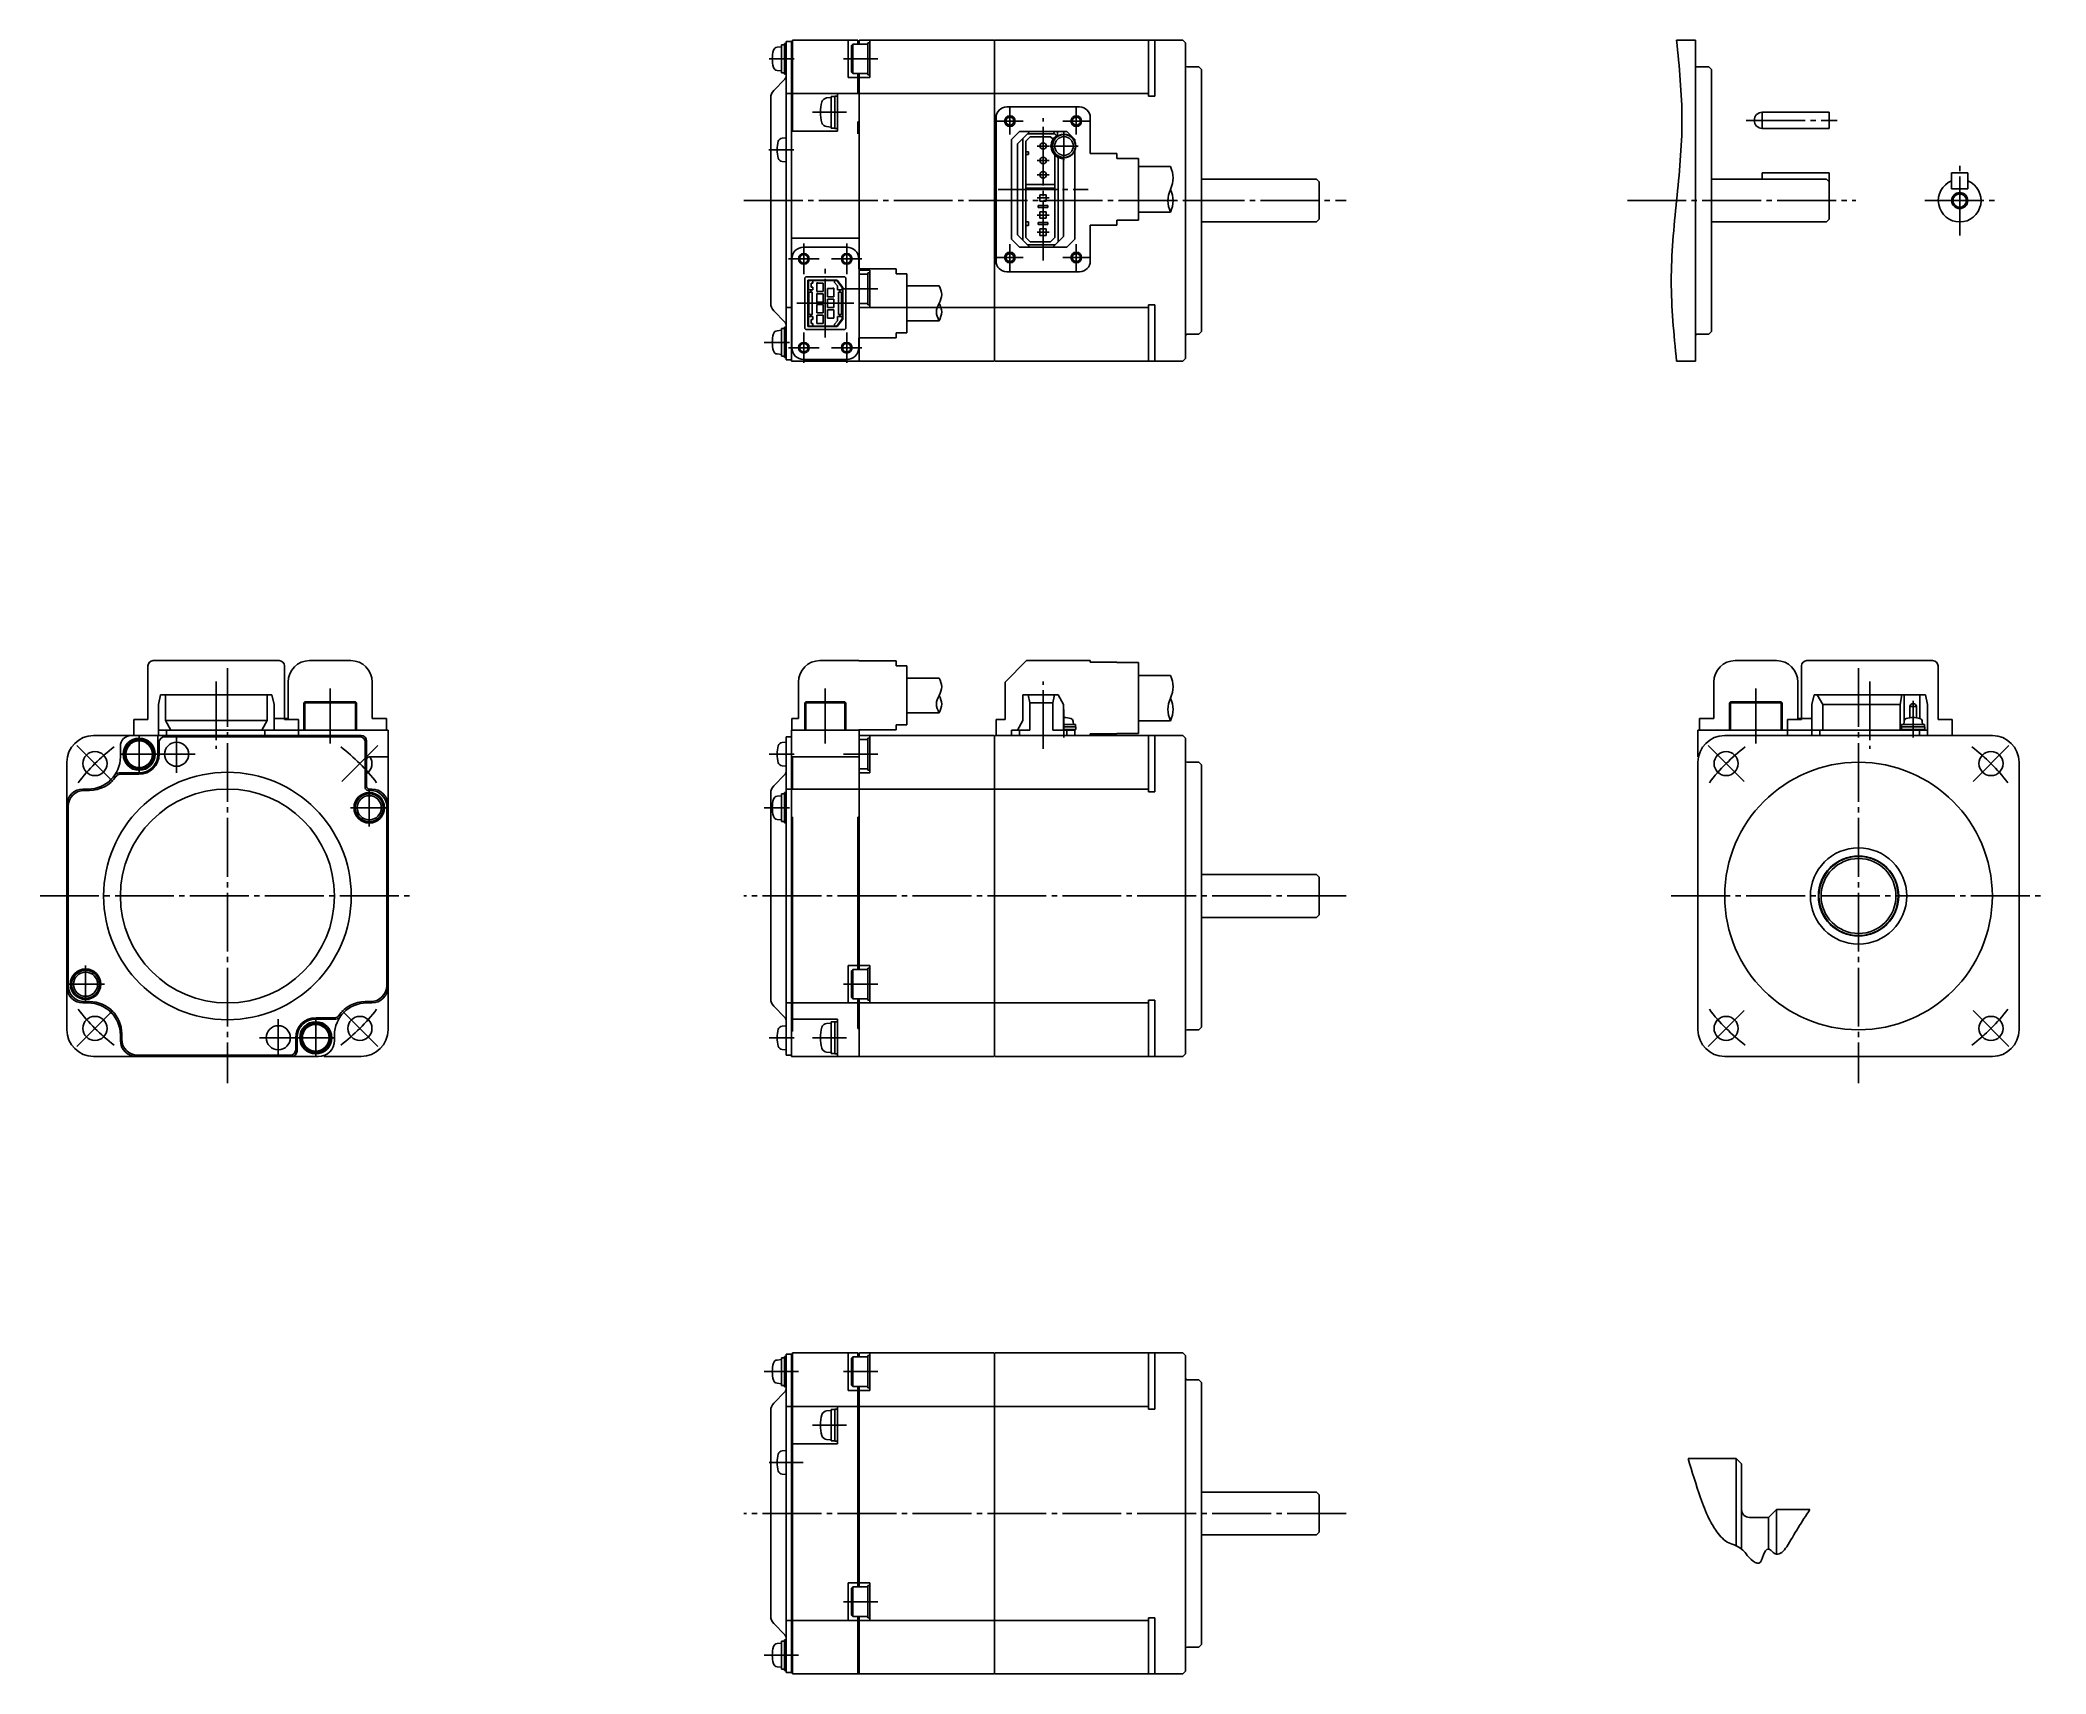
# Model space of a CAD drawing. Header units: millimetres. Extents: x -212 to 163, y -147 to 159.
import ezdxf

# ---------------------------------------------------------------- set-up
doc = ezdxf.new("R2010")
doc.units = ezdxf.units.MM
doc.linetypes.add('DASH_CENTER', pattern=[14, 11, -1, 1, -1])

msp = doc.modelspace()

# ---------------------------------------------------------------- linework, layer by layer
at = {"color": 7, "linetype": 'Continuous'}
for p, q in [((-73.5, 157.6), (-72.9, 157.6)), ((-73.5, 152.4), (-73.5, 157.6)), ((-72.9, 157.85), (-72.6, 157.85)), ((-72.9, 152.15), (-72.9, 157.85)), ((-71.6, 158.25), (-72.6, 158.25)), ((-72.6, 158.25), (-72.6, 98.75)), ((-71.4, 158.25), (-71.6, 158.25)), ((-71.6, 158.25), (-71.6, 98.5)), ((-71.4, 158.5), (-71.4, 141.5)), ((-63, 158.5), (-71.4, 158.5)), ((-59.2, 158.5), (-63, 158.5)), ((-61, 158.5), (-61, 151.5)), ((-60.13, 157.75), (-60.38, 157.5)), ((-60.38, 152.5), (-60.38, 157.5)), ((-60.13, 157.75), (-57.38, 157.75)), ((-60.13, 157.75), (-60.13, 152.25)), ((-59.2, 158.5), (-59.2, 158.25)), ((-59.2, 157.75), (-59.2, 158.25)), ((-59.2, 158.25), (-59, 158.25)), ((-58.9, 158.5), (-59, 158.4)), ((-59, 157.75), (-59, 158.4)), ((-33.8, 158.5), (-58.9, 158.5)), ((-57, 158), (-57.38, 158)), ((-57.38, 152), (-57.38, 158)), ((-57, 158.5), (-57, 151.5)), ((-33.7, 158.4), (-33.8, 158.5)), ((-33.6, 158.5), (-33.7, 158.4)), ((-33.7, 158.4), (-33.7, 98.6)), ((1.5, 158.5), (-33.6, 158.5)), ((-4.9, 148), (-4.9, 158.5)), ((-3.7, 158.5), (-3.7, 148)), ((2, 158), (1.5, 158.5)), ((2, 99), (2, 158)), ((93.76, 158.5), (97.26, 158.5)), ((97.26, 158.5), (97.26, 98.5)), ((-73.5, 157.25), (-74.28, 157.18)), ((-74.94, 149.09), (-72.88, 151.21)), ((-74.28, 152.82), (-73.5, 152.75)), ((-72.9, 152.4), (-73.5, 152.4)), ((-72.6, 152.15), (-72.9, 152.15)), ((-61, 151.5), (-59.2, 151.5)), ((-60.38, 152.5), (-60.13, 152.25)), ((-57.38, 152.25), (-60.13, 152.25)), ((-59.2, 148.5), (-59.2, 152.25)), ((-59, 98.5), (-59, 152.25)), ((-57, 151.5), (-59, 151.5)), ((-57, 152), (-57.38, 152)), ((2.3, 153.5), (4.5, 153.5)), ((5, 153), (4.5, 153.5)), ((5, 153), (5, 104)), ((97.56, 153.5), (99.76, 153.5)), ((99.76, 153.5), (100.26, 153)), ((100.26, 153), (100.26, 104)), ((-75.5, 109.3), (-75.5, 147.7)), ((-72.6, 148.5), (-71.6, 148.5)), ((-71.4, 148.5), (-59, 148.5)), ((-64.2, 147.75), (-65.05, 147.68)), ((-64.2, 147.95), (-63.5, 147.95)), ((-64.2, 147.95), (-64.2, 142.05)), ((-63.5, 148), (-63.5, 142)), ((-63.5, 148), (-63, 148)), ((-63, 148.5), (-63, 141.5)), ((-59, 148.5), (-33.7, 148.5)), ((-4.9, 148.5), (-33.7, 148.5)), ((-4.9, 148), (-3.7, 148)), ((-59.2, 143.25), (-59, 143.25)), ((-59.2, 141), (-59.2, 143.25)), ((122.26, 145), (109.76, 145)), ((109.76, 145), (109.76, 142)), ((122.26, 142), (122.26, 145)), ((-72.6, 140.25), (-73.38, 140.18)), ((-63, 141.5), (-71.6, 141.5)), ((-65.05, 142.32), (-64.2, 142.25)), ((-63.5, 142.05), (-64.2, 142.05)), ((-63, 142), (-63.5, 142)), ((-29, 141.4), (-30.5, 139.9)), ((-30.5, 121.3), (-30.5, 139.9)), ((-29.4, 139.1), (-27.1, 141.4)), ((-29.4, 122.1), (-29.4, 139.1)), ((-29, 141.4), (-20.2, 141.4)), ((-28.4, 121.1), (-28.4, 140.1)), ((-27.05, 140.4), (-27.85, 139.6)), ((-27.85, 139.6), (-27.85, 121.6)), ((-27.5, 141), (-22.4, 141)), ((-27.05, 140.4), (-23.2, 140.4)), ((-23.2, 140.4), (-22.75, 139.95)), ((-22.07, 140.67), (-22.8, 141.4)), ((-21.9, 140.78), (-21.9, 141.4)), ((-18.7, 139.9), (-20.2, 141.4)), ((-18.7, 139.62), (-18.7, 139.9)), ((109.76, 142), (122.26, 142)), ((-73.38, 135.82), (-72.6, 135.75)), ((-27.85, 137.6), (-27.35, 137.6)), ((-27.35, 137.1), (-27.85, 137.1)), ((-27.35, 137.6), (-27.35, 137.1)), ((-22.4, 121.6), (-22.4, 137.01)), ((-21.8, 120.8), (-21.8, 136.57)), ((-20.8, 121.8), (-20.8, 136.3)), ((-18.7, 121.3), (-18.7, 137.78)), ((-27.85, 131.5), (-22.4, 131.5)), ((5, 132.5), (26.5, 132.5)), ((26.5, 132.5), (27, 132)), ((27, 132), (27, 125)), ((100.26, 132.5), (121.76, 132.5)), ((109.76, 133.7), (109.76, 132.5)), ((122.26, 133.7), (109.76, 133.7)), ((121.76, 132.5), (122.26, 132)), ((122.26, 133.7), (122.26, 125)), ((145.15, 133.7), (145.15, 130.7)), ((145.15, 133.7), (148.15, 133.7)), ((148.15, 130.7), (148.15, 133.7)), ((-22.4, 130.8), (-27.85, 130.8)), ((-23.7, 127.6), (-25.5, 127.6)), ((-25.5, 127.6), (-25.5, 127.2)), ((-24, 129.6), (-25.2, 129.6)), ((-25.2, 129.6), (-25.2, 128.4)), ((-25.2, 128.4), (-24, 128.4)), ((-24, 128.4), (-24, 129.6)), ((-23.7, 127.2), (-23.7, 127.6)), ((145.15, 130.7), (148.15, 130.7)), ((-27.85, 124.55), (-27.35, 124.55)), ((-27.35, 123.85), (-27.85, 123.85)), ((-27.35, 124.55), (-27.35, 123.85)), ((-25.5, 127.2), (-23.7, 127.2)), ((-25.5, 124.4), (-25.5, 124)), ((-23.7, 124.4), (-25.5, 124.4)), ((-25.5, 124), (-23.7, 124)), ((-25.2, 126.4), (-25.2, 125.2)), ((-24, 126.4), (-25.2, 126.4)), ((-25.2, 125.2), (-24, 125.2)), ((-24, 125.2), (-24, 126.4)), ((-23.7, 124), (-23.7, 124.4)), ((26.5, 124.5), (5, 124.5)), ((27, 125), (26.5, 124.5)), ((121.76, 124.5), (100.26, 124.5)), ((121.76, 124.5), (122.26, 125)), ((-71.6, 121.5), (-59, 121.5)), ((-29, 119.8), (-30.5, 121.3)), ((-27.1, 119.8), (-29.4, 122.1)), ((-27.85, 121.6), (-27.05, 120.8)), ((-27.5, 120.2), (-22.4, 120.2)), ((-27.05, 120.8), (-23.2, 120.8)), ((-24, 123.2), (-25.2, 123.2)), ((-25.2, 123.2), (-25.2, 122)), ((-25.2, 122), (-24, 122)), ((-24, 122), (-24, 123.2)), ((-23.2, 120.8), (-22.4, 121.6)), ((-22.8, 119.8), (-20.8, 121.8)), ((-18.7, 121.3), (-20.2, 119.8)), ((-29, 119.8), (-20.2, 119.8)), ((-69.12, 114.03), (-68.92, 114.23)), ((-69.12, 114.03), (-69.12, 104.58)), ((-61.67, 114.23), (-68.92, 114.23)), ((-68.55, 104.98), (-68.55, 113.63)), ((-68.55, 113.63), (-63.1, 113.63)), ((-68.45, 111.8), (-68.45, 113.55)), ((-68.45, 113.55), (-67.6, 113.55)), ((-67.6, 113.05), (-67.95, 113.05)), ((-67.95, 113.05), (-67.95, 112.3)), ((-67.6, 113.55), (-67.6, 113.05)), ((-67.6, 113.55), (-63.6, 113.55)), ((-66.88, 113.1), (-66.88, 111.5)), ((-66.7, 113.1), (-66.88, 113.1)), ((-66.7, 113.07), (-66.7, 113.1)), ((-65.7, 113.07), (-66.7, 113.07)), ((-65.7, 111.53), (-65.7, 113.07)), ((-63.6, 113.18), (-63.6, 113.55)), ((-63.17, 113.55), (-63.6, 113.55)), ((-63, 112.55), (-63.6, 113.18)), ((-62.15, 112.22), (-63.17, 113.55)), ((-62.05, 112.25), (-63.1, 113.63)), ((-63, 111.8), (-63, 112.55)), ((-61.67, 114.23), (-61.47, 114.03)), ((-61.47, 104.58), (-61.47, 114.03)), ((-59, 115.5), (-57, 115.5)), ((-59, 114.75), (-57.38, 114.75)), ((-57.38, 115), (-57, 115)), ((-57.38, 109), (-57.38, 115)), ((-57, 115.5), (-57, 108.5)), ((-68.35, 110.15), (-68.55, 110.15)), ((-67.6, 111.8), (-68.45, 111.8)), ((-68.35, 111.4), (-68.35, 107.2)), ((-68.35, 111.4), (-67.77, 111.4)), ((-68, 111.8), (-68, 111.4)), ((-67.95, 112.3), (-67.6, 112.3)), ((-67.77, 111.4), (-67.77, 107.2)), ((-67.6, 112.3), (-67.6, 111.8)), ((-66.88, 111.5), (-66.7, 111.5)), ((-66.7, 111.1), (-66.88, 111.1)), ((-66.88, 111.1), (-66.88, 109.5)), ((-66.88, 109.5), (-66.7, 109.5)), ((-66.7, 109.1), (-66.88, 109.1)), ((-66.88, 109.1), (-66.88, 107.5)), ((-66.7, 111.53), (-65.7, 111.53)), ((-66.7, 111.5), (-66.7, 111.53)), ((-66.7, 111.07), (-66.7, 111.1)), ((-65.7, 111.07), (-66.7, 111.07)), ((-66.7, 109.5), (-66.7, 109.53)), ((-66.7, 109.53), (-65.7, 109.53)), ((-66.7, 109.07), (-66.7, 109.1)), ((-65.7, 109.07), (-66.7, 109.07)), ((-65.7, 109.53), (-65.7, 111.07)), ((-65.7, 107.53), (-65.7, 109.07)), ((-63.9, 112.07), (-64.9, 112.07)), ((-64.9, 112.07), (-64.9, 110.53)), ((-64.9, 110.53), (-63.9, 110.53)), ((-64.9, 110.07), (-64.9, 108.53)), ((-63.9, 110.07), (-64.9, 110.07)), ((-63.9, 112.1), (-63.9, 112.07)), ((-63.72, 112.1), (-63.9, 112.1)), ((-63.9, 110.53), (-63.9, 110.5)), ((-63.9, 110.5), (-63.72, 110.5)), ((-63.72, 110.1), (-63.9, 110.1)), ((-63.9, 110.1), (-63.9, 110.07)), ((-63.72, 110.5), (-63.72, 112.1)), ((-63.72, 108.5), (-63.72, 110.1)), ((-62.15, 111.8), (-63, 111.8)), ((-62.82, 107.2), (-62.82, 111.4)), ((-62.82, 111.4), (-62.25, 111.4)), ((-62.6, 111.4), (-62.6, 111.8)), ((-62.25, 107.2), (-62.25, 111.4)), ((-62.25, 110.15), (-62.05, 110.15)), ((-62.15, 111.8), (-62.15, 112.22)), ((-62.05, 106.35), (-62.05, 112.25)), ((-57.38, 109.25), (-59, 109.25)), ((-57.38, 109), (-57, 109)), ((-4.9, 98.5), (-4.9, 109)), ((-4.9, 109), (-3.7, 109)), ((-3.7, 98.5), (-3.7, 109)), ((-72.88, 105.79), (-74.94, 107.91)), ((-71.6, 108.5), (-72.6, 108.5)), ((-68.55, 108.45), (-68.35, 108.45)), ((-63.1, 104.98), (-68.55, 104.98)), ((-68.45, 105.05), (-68.45, 106.8)), ((-68.45, 106.8), (-67.6, 106.8)), ((-67.6, 105.05), (-68.45, 105.05)), ((-67.77, 107.2), (-68.35, 107.2)), ((-68, 107.2), (-68, 106.8)), ((-67.6, 106.3), (-67.95, 106.3)), ((-67.95, 106.3), (-67.95, 105.55)), ((-67.95, 105.55), (-67.6, 105.55)), ((-67.6, 106.8), (-67.6, 106.3)), ((-67.6, 105.55), (-67.6, 105.05)), ((-67.6, 105.05), (-63.6, 105.05)), ((-66.88, 107.5), (-66.7, 107.5)), ((-66.88, 107.1), (-66.88, 105.5)), ((-66.7, 107.1), (-66.88, 107.1)), ((-66.88, 105.5), (-66.7, 105.5)), ((-66.7, 107.5), (-66.7, 107.53)), ((-66.7, 107.53), (-65.7, 107.53)), ((-66.7, 107.07), (-66.7, 107.1)), ((-65.7, 107.07), (-66.7, 107.07)), ((-66.7, 105.53), (-65.7, 105.53)), ((-66.7, 105.5), (-66.7, 105.53)), ((-65.7, 105.53), (-65.7, 107.07)), ((-64.9, 108.53), (-63.9, 108.53)), ((-64.9, 108.07), (-64.9, 106.53)), ((-63.9, 108.07), (-64.9, 108.07)), ((-64.9, 106.53), (-63.9, 106.53)), ((-63.9, 108.53), (-63.9, 108.5)), ((-63.9, 108.5), (-63.72, 108.5)), ((-63.72, 108.1), (-63.9, 108.1)), ((-63.9, 108.1), (-63.9, 108.07)), ((-63.9, 106.53), (-63.9, 106.5)), ((-63.9, 106.5), (-63.72, 106.5)), ((-63.72, 106.5), (-63.72, 108.1)), ((-63.6, 105.42), (-63, 106.05)), ((-63.6, 105.05), (-63.6, 105.42)), ((-63.6, 105.05), (-63.17, 105.05)), ((-63.17, 105.05), (-62.15, 106.38)), ((-63.1, 104.98), (-62.05, 106.35)), ((-63, 106.05), (-63, 106.8)), ((-63, 106.8), (-62.15, 106.8)), ((-62.25, 107.2), (-62.82, 107.2)), ((-62.6, 106.8), (-62.6, 107.2)), ((-62.05, 108.45), (-62.25, 108.45)), ((-62.15, 106.38), (-62.15, 106.8)), ((-33.7, 108.5), (-59, 108.5)), ((-4.9, 108.5), (-33.7, 108.5)), ((-73.5, 104.25), (-74.28, 104.18)), ((-73.5, 99.4), (-73.5, 104.6)), ((-73.5, 104.6), (-72.9, 104.6)), ((-72.9, 99.15), (-72.9, 104.85)), ((-72.9, 104.85), (-72.6, 104.85)), ((-69.12, 104.58), (-68.92, 104.38)), ((-68.92, 104.38), (-61.67, 104.38)), ((-61.47, 104.58), (-61.67, 104.38)), ((4.5, 103.5), (2.3, 103.5)), ((5, 104), (4.5, 103.5)), ((99.76, 103.5), (97.56, 103.5)), ((100.26, 104), (99.76, 103.5)), ((-74.28, 99.82), (-73.5, 99.75)), ((-72.9, 99.4), (-73.5, 99.4)), ((-72.6, 99.15), (-72.9, 99.15)), ((-72.6, 98.75), (-71.6, 98.75)), ((-71.6, 98.5), (-59, 98.5)), ((-59, 98.6), (-58.9, 98.5)), ((-58.9, 98.5), (-33.8, 98.5)), ((-33.8, 98.5), (-33.7, 98.6)), ((-33.6, 98.5), (-33.7, 98.6)), ((1.5, 98.5), (-33.6, 98.5)), ((2, 99), (1.5, 98.5)), ((93.76, 98.5), (97.26, 98.5)), ((-189.9, 34.3), (-189.5, 36.1)), ((-189.9, 34.3), (-189.9, 28.5)), ((-168.7, 36.1), (-189.5, 36.1)), ((-188.6, 36.1), (-188.6, 31.3)), ((-169.6, 36.1), (-169.6, 31.3)), ((-168.7, 36.1), (-168.3, 34.3)), ((-168.3, 34.3), (-168.3, 29.5)), ((-162.52, 34.8), (-162.72, 34.6)), ((-162.72, 34.6), (-152.87, 34.6)), ((-162.72, 29.5), (-162.72, 34.6)), ((-162.52, 29.5), (-162.52, 34.8)), ((-162.52, 34.8), (-153.07, 34.8)), ((-153.07, 34.8), (-153.07, 29.5)), ((-152.87, 34.6), (-153.07, 34.8)), ((-152.87, 34.6), (-152.87, 29.5)), ((-69.12, 34.6), (-68.92, 34.8)), ((-69.12, 29.5), (-69.12, 34.6)), ((-69.12, 34.6), (-61.47, 34.6)), ((-68.92, 34.8), (-61.67, 34.8)), ((-68.92, 29.5), (-68.92, 34.8)), ((-61.67, 34.8), (-61.47, 34.6)), ((-61.67, 34.8), (-61.67, 29.5)), ((-61.47, 34.6), (-61.47, 29.5)), ((-28.4, 36.1), (-21.8, 36.1)), ((-28.4, 31.3), (-28.4, 36.1)), ((-27.4, 36.1), (-27.1, 34.6)), ((-27.1, 34.6), (-22.8, 34.6)), ((-27.1, 34.6), (-27.1, 29.5)), ((-22.8, 34.6), (-22.5, 36.1)), ((-22.8, 34.6), (-22.8, 29.5)), ((-21.8, 36.1), (-20.8, 34.3)), ((-20.8, 34.3), (-20.8, 29.5)), ((103.83, 34.8), (103.63, 34.6)), ((103.63, 29.5), (103.63, 34.6)), ((103.63, 34.6), (113.48, 34.6)), ((103.83, 34.8), (113.28, 34.8)), ((103.83, 29.5), (103.83, 34.8)), ((113.48, 34.6), (113.28, 34.8)), ((113.28, 34.8), (113.28, 29.5)), ((113.48, 34.6), (113.48, 29.5)), ((119.05, 34.3), (119.45, 36.1)), ((119.05, 34.3), (119.05, 28.5)), ((119.45, 36.1), (140.25, 36.1)), ((120.05, 36.1), (121.05, 34.3)), ((121.05, 34.3), (121.05, 29.5)), ((121.05, 34.3), (135.56, 34.3)), ((135.82, 36.1), (135.56, 34.3)), ((135.56, 34.3), (135.56, 29.5)), ((136.26, 36.1), (136.26, 31.18)), ((137.35, 33.9), (137.35, 31.81)), ((138.55, 33.9), (137.35, 33.9)), ((138.55, 33.9), (138.55, 31.81)), ((139.2, 36.1), (139.2, 31.67)), ((140.25, 36.1), (140.65, 34.3)), ((140.65, 34.3), (140.65, 28.5)), ((-188.6, 31.3), (-187.6, 29.5)), ((-169.6, 31.3), (-188.6, 31.3)), ((-170.6, 29.5), (-169.6, 31.3)), ((-29.4, 29.5), (-28.4, 31.3)), ((-20.8, 30.55), (-18.55, 30.55)), ((-20.8, 30.1), (-18.5, 30.1)), ((-18.95, 30.55), (-19, 31.14)), ((-18.55, 30.1), (-18.55, 30.55)), ((-18.5, 30.1), (-18.5, 29.6)), ((135.75, 29.6), (135.75, 30.1)), ((135.75, 30.1), (137.95, 30.1)), ((135.8, 30.55), (135.8, 30.1)), ((135.8, 30.55), (137.95, 30.55)), ((136.26, 31.14), (136.2, 30.55)), ((137.95, 30.55), (140.1, 30.55)), ((137.95, 30.1), (140.15, 30.1)), ((139.7, 30.55), (139.65, 31.14)), ((140.1, 30.1), (140.1, 30.55)), ((140.15, 30.1), (140.15, 29.6)), ((-202, 28.5), (-195, 28.5)), ((-197, 24.5), (-197, 26.5)), ((-190, 28.5), (-195, 28.5)), ((-190, 25), (-190, 28.5)), ((-152, 28.5), (-190, 28.5)), ((-170, 29.5), (-189.9, 29.5)), ((-189.75, 27.25), (-189.75, 25.05)), ((-188.75, 28.25), (-177, 28.25)), ((-188.4, 29.5), (-188.4, 28.5)), ((-177, 28.25), (-152.25, 28.25)), ((-170, 29.5), (-147, 29.5)), ((-170, 28.5), (-170, 29.5)), ((-151.25, 27.25), (-151.25, 18.75)), ((-151, 27.5), (-151, 19)), ((-147, 29.5), (-147, 24.5)), ((-72.6, 27.25), (-73.38, 27.18)), ((-72.6, 28.25), (-72.6, -31.25)), ((-71.6, 28.25), (-72.6, 28.25)), ((-71.6, 29.5), (-59, 29.5)), ((-71.6, 29.5), (-71.6, -31.5)), ((-59, 24.5), (-59, 29.5)), ((-59, 28.5), (-59, 28.4)), ((-58.9, 28.5), (-59, 28.4)), ((-59, 27.75), (-57.38, 27.75)), ((-33.8, 28.5), (-58.9, 28.5)), ((-57.38, 22), (-57.38, 28)), ((-57, 28), (-57.38, 28)), ((-57, 28.5), (-57, 21.5)), ((-33.7, 28.4), (-33.8, 28.5)), ((-33.7, 28.4), (-33.6, 28.5)), ((-33.7, 28.4), (-33.7, -31.4)), ((-33.6, 28.5), (1.5, 28.5)), ((-30.5, 29.5), (-27.1, 29.5)), ((-30.5, 28.5), (-30.5, 29.5)), ((-29, 29.5), (-29, 28.5)), ((-22.8, 29.5), (-18.7, 29.5)), ((-20.8, 29.6), (-18.5, 29.6)), ((-20.2, 29.5), (-20.2, 28.5)), ((-19.15, 29.6), (-19.15, 29.5)), ((-18.7, 29.5), (-18.7, 28.5)), ((-4.9, 18), (-4.9, 28.5)), ((-3.7, 18), (-3.7, 28.5)), ((1.5, 28.5), (2, 28)), ((2, -31), (2, 28)), ((97.75, 29.5), (119.05, 29.5)), ((97.75, 24.5), (97.75, 29.5)), ((127.75, 28.5), (102.75, 28.5)), ((140.65, 29.5), (119.05, 29.5)), ((120.55, 29.5), (120.55, 28.5)), ((152.75, 28.5), (127.75, 28.5)), ((135.75, 29.6), (137.95, 29.6)), ((136.4, 29.5), (136.4, 29.6)), ((137.95, 29.6), (140.15, 29.6)), ((139.15, 29.5), (139.15, 28.5)), ((139.5, 29.6), (139.5, 29.5)), ((-207, 23.5), (-207, 15.5)), ((-147, 24.5), (-150.5, 24.5)), ((-147, 15.5), (-147, 24.5)), ((-73.38, 22.82), (-72.6, 22.75)), ((-71.6, 24.5), (-59, 24.5)), ((-71.4, 24.5), (-71.4, 18.5)), ((-59, -15.25), (-59, 24.5)), ((2.3, 23.5), (4.5, 23.5)), ((5, 23), (4.5, 23.5)), ((5, 23), (5, -1.5)), ((97.86, 24.5), (97.75, 24.5)), ((97.75, 23.5), (97.75, -26.5)), ((157.75, -26.5), (157.75, 23.5)), ((-193.5, 21.5), (-197.25, 21.5)), ((-197, 21.25), (-193.55, 21.25)), ((-74.94, 19.09), (-72.88, 21.21)), ((-57.38, 22.25), (-59, 22.25)), ((-57, 21.5), (-59, 21.5)), ((-57, 22), (-57.38, 22)), ((-207, 15.5), (-207, -18.5)), ((-206.75, 15.25), (-206.75, -1.5)), ((-203, 18.5), (-204, 18.5)), ((-203.75, 18.25), (-202.75, 18.25)), ((-150.5, 15), (-151.8, 15)), ((-150.75, 18.25), (-150.25, 18.25)), ((-150.5, 18.5), (-150, 18.5)), ((-150.5, 15), (-150.5, 16.3)), ((-150.5, 15), (-149.2, 15)), ((-150.5, 15), (-150.5, 13.7)), ((-147.25, 15.25), (-147.25, -1.5)), ((-147, -18.5), (-147, 15.5)), ((-75.5, -20.7), (-75.5, 17.7)), ((-73.5, 17.25), (-74.28, 17.18)), ((-73.5, 12.4), (-73.5, 17.6)), ((-73.5, 17.6), (-72.9, 17.6)), ((-72.9, 12.15), (-72.9, 17.85)), ((-72.9, 17.85), (-72.6, 17.85)), ((-72.6, 18.5), (-71.6, 18.5)), ((-71.6, 18.5), (-59, 18.5)), ((-59, 18.5), (-33.7, 18.5)), ((-33.7, 18.5), (-4.9, 18.5)), ((-4.9, 18), (-3.7, 18)), ((-74.28, 12.82), (-73.5, 12.75)), ((-72.9, 12.4), (-73.5, 12.4)), ((-72.6, 12.15), (-72.9, 12.15)), ((-71.6, 13.25), (-71.4, 13.25)), ((-71.4, 13.25), (-71.4, -26.75)), ((-59.2, 13.25), (-59, 13.25)), ((-59.2, -15.25), (-59.2, 13.25)), ((5, 2.5), (26.5, 2.5)), ((26.5, 2.5), (27, 2)), ((27, 2), (27, -5)), ((-206.75, -18.25), (-206.75, -1.5)), ((-147.25, -18.25), (-147.25, -1.5)), ((5, -26), (5, -1.5)), ((26.5, -5.5), (5, -5.5)), ((27, -5), (26.5, -5.5)), ((-61, -14.5), (-61, -21.5)), ((-59.2, -14.5), (-61, -14.5)), ((-59, -14.5), (-57, -14.5)), ((-57, -14.5), (-57, -21.5)), ((-207, -18.5), (-207, -26.5)), ((-147, -18.5), (-147, -26.5)), ((-60.13, -15.25), (-60.38, -15.5)), ((-60.38, -20.5), (-60.38, -15.5)), ((-60.13, -15.25), (-60.13, -20.75)), ((-60.13, -15.25), (-57.38, -15.25)), ((-57.38, -21), (-57.38, -15)), ((-57.38, -15), (-57, -15)), ((-203, -21.5), (-204, -21.5)), ((-203.75, -21.25), (-202.75, -21.25)), ((-150.25, -21.25), (-151.25, -21.25)), ((-151, -21.5), (-150, -21.5)), ((-72.88, -24.21), (-74.94, -22.09)), ((-71.6, -21.5), (-72.6, -21.5)), ((-59.2, -21.5), (-71.4, -21.5)), ((-60.38, -20.5), (-60.13, -20.75)), ((-57.38, -20.75), (-60.13, -20.75)), ((-59.2, -26.25), (-59.2, -20.75)), ((-59, -31.5), (-59, -20.75)), ((-33.7, -21.5), (-59, -21.5)), ((-57.38, -21), (-57, -21)), ((-33.7, -21.5), (-4.9, -21.5)), ((-4.9, -31.5), (-4.9, -21)), ((-4.9, -21), (-3.7, -21)), ((-3.7, -21), (-3.7, -31.5)), ((-160.5, -24.5), (-156.74, -24.5)), ((-156.99, -24.25), (-160.45, -24.25)), ((-72.6, -25.75), (-73.38, -25.82)), ((-71.4, -24.5), (-63, -24.5)), ((-64.2, -25.25), (-65.05, -25.32)), ((-64.2, -25.05), (-64.2, -30.95)), ((-64.2, -25.05), (-63.5, -25.05)), ((-63.5, -25), (-63, -25)), ((-63.5, -25), (-63.5, -31)), ((-63, -24.5), (-63, -31.5)), ((5, -26), (4.5, -26.5)), ((-197, -27.5), (-197, -28.5)), ((-196.75, -28.25), (-196.75, -27.25)), ((-164.25, -30.25), (-164.25, -28.05)), ((-164, -28), (-164, -30.5)), ((-157, -27.5), (-157, -28.5)), ((-71.6, -26.75), (-71.4, -26.75)), ((-59.2, -26.25), (-59, -26.25)), ((4.5, -26.5), (2.3, -26.5)), ((-194, -31.5), (-202, -31.5)), ((-194, -31.5), (-160, -31.5)), ((-193.75, -31.25), (-177, -31.25)), ((-165.25, -31.25), (-177, -31.25)), ((-152, -31.5), (-159, -31.5)), ((-73.38, -30.18), (-72.6, -30.25)), ((-72.6, -31.25), (-71.6, -31.25)), ((-71.6, -31.5), (-63, -31.5)), ((-65.05, -30.68), (-64.2, -30.75)), ((-63.5, -30.95), (-64.2, -30.95)), ((-63, -31), (-63.5, -31)), ((-63, -31.5), (-59, -31.5)), ((-59, -31.4), (-58.9, -31.5)), ((-58.9, -31.5), (-33.8, -31.5)), ((-33.8, -31.5), (-33.7, -31.4)), ((-33.7, -31.4), (-33.6, -31.5)), ((-33.6, -31.5), (1.5, -31.5)), ((1.5, -31.5), (2, -31)), ((102.75, -31.5), (127.75, -31.5)), ((127.75, -31.5), (152.75, -31.5)), ((-73.5, -88.17), (-74.28, -88.24)), ((-73.5, -87.82), (-72.9, -87.82)), ((-73.5, -93.02), (-73.5, -87.82)), ((-72.9, -87.57), (-72.6, -87.57)), ((-72.9, -93.27), (-72.9, -87.57)), ((-71.6, -87.17), (-72.6, -87.17)), ((-72.6, -87.17), (-72.6, -146.67)), ((-71.4, -87.17), (-71.6, -87.17)), ((-71.6, -87.17), (-71.6, -146.67)), ((-71.4, -86.92), (-71.4, -146.92)), ((-63, -86.92), (-71.4, -86.92)), ((-59.2, -86.92), (-63, -86.92)), ((-61, -86.92), (-61, -93.92)), ((-60.13, -87.67), (-60.38, -87.92)), ((-60.38, -92.92), (-60.38, -87.92)), ((-60.13, -87.67), (-57.38, -87.67)), ((-60.13, -87.67), (-60.13, -93.17)), ((-59.2, -86.92), (-59.2, -87.17)), ((-59.2, -87.67), (-59.2, -87.17)), ((-59.2, -87.17), (-59, -87.17)), ((-58.9, -86.92), (-59, -87.02)), ((-59, -87.67), (-59, -87.02)), ((-33.8, -86.92), (-58.9, -86.92)), ((-57, -87.42), (-57.38, -87.42)), ((-57.38, -93.42), (-57.38, -87.42)), ((-57, -86.92), (-57, -93.92)), ((-33.7, -87.02), (-33.8, -86.92)), ((-33.7, -87.02), (-33.6, -86.92)), ((-33.7, -87.02), (-33.7, -146.82)), ((-33.6, -86.92), (1.5, -86.92)), ((-4.9, -97.42), (-4.9, -86.92)), ((-3.7, -97.42), (-3.7, -86.92)), ((1.5, -86.92), (2, -87.42)), ((2, -146.42), (2, -87.42)), ((-74.28, -92.6), (-73.5, -92.67)), ((-72.9, -93.02), (-73.5, -93.02)), ((-72.6, -93.27), (-72.9, -93.27)), ((-60.38, -92.92), (-60.13, -93.17)), ((-57.38, -93.17), (-60.13, -93.17)), ((-59.2, -130.67), (-59.2, -93.17)), ((-59, -130.67), (-59, -93.17)), ((-57, -93.42), (-57.38, -93.42)), ((2.3, -91.92), (4.5, -91.92)), ((5, -92.42), (4.5, -91.92)), ((5, -92.42), (5, -141.42)), ((-74.94, -96.33), (-72.88, -94.21)), ((-72.6, -96.92), (-71.6, -96.92)), ((-71.4, -96.92), (-59.2, -96.92)), ((-63.5, -97.42), (-63, -97.42)), ((-63.5, -97.42), (-63.5, -103.42)), ((-63, -96.92), (-63, -103.92)), ((-61, -93.92), (-59.2, -93.92)), ((-57, -93.92), (-59, -93.92)), ((-59, -96.92), (-33.7, -96.92)), ((-33.7, -96.92), (-4.9, -96.92)), ((-4.9, -97.42), (-3.7, -97.42)), ((-75.5, -136.12), (-75.5, -97.72)), ((-64.2, -97.67), (-65.05, -97.74)), ((-64.2, -97.47), (-64.2, -103.37)), ((-64.2, -97.47), (-63.5, -97.47)), ((-63, -103.92), (-71.4, -103.92)), ((-65.05, -103.1), (-64.2, -103.17)), ((-63.5, -103.37), (-64.2, -103.37)), ((-63, -103.42), (-63.5, -103.42)), ((-72.6, -105.17), (-73.38, -105.24)), ((95.9, -106.68), (104.9, -106.68)), ((104.9, -106.68), (105.9, -107.68)), ((104.9, -106.68), (104.9, -122.98)), ((105.9, -107.68), (105.9, -123.58)), ((-73.38, -109.6), (-72.6, -109.67)), ((5, -112.92), (26.5, -112.92)), ((26.5, -112.92), (27, -113.42)), ((27, -113.42), (27, -120.42)), ((107.4, -117.68), (110.9, -117.68)), ((110.9, -117.68), (112.4, -116.18)), ((110.9, -117.68), (110.9, -123.58)), ((112.4, -116.18), (112.4, -124.56)), ((112.4, -116.18), (118.65, -116.18)), ((26.5, -120.92), (5, -120.92)), ((27, -120.42), (26.5, -120.92)), ((-59.2, -129.92), (-61, -129.92)), ((-61, -129.92), (-61, -136.92)), ((-60.13, -130.67), (-60.38, -130.92)), ((-60.38, -135.92), (-60.38, -130.92)), ((-60.13, -130.67), (-57.38, -130.67)), ((-60.13, -130.67), (-60.13, -136.17)), ((-59, -129.92), (-57, -129.92)), ((-57.38, -130.42), (-57, -130.42)), ((-57.38, -136.42), (-57.38, -130.42)), ((-57, -129.92), (-57, -136.92)), ((-72.88, -139.63), (-74.94, -137.51)), ((-71.6, -136.92), (-72.6, -136.92)), ((-59.2, -136.92), (-71.4, -136.92)), ((-60.38, -135.92), (-60.13, -136.17)), ((-57.38, -136.17), (-60.13, -136.17)), ((-59.2, -146.92), (-59.2, -136.17)), ((-59, -146.82), (-59, -136.17)), ((-33.7, -136.92), (-59, -136.92)), ((-57.38, -136.42), (-57, -136.42)), ((-33.7, -136.92), (-4.9, -136.92)), ((-4.9, -146.92), (-4.9, -136.42)), ((-4.9, -136.42), (-3.7, -136.42)), ((-3.7, -136.42), (-3.7, -146.92)), ((-73.5, -141.17), (-74.28, -141.24)), ((-73.5, -146.02), (-73.5, -140.82)), ((-73.5, -140.82), (-72.9, -140.82)), ((-72.9, -146.27), (-72.9, -140.57)), ((-72.9, -140.57), (-72.6, -140.57)), ((4.5, -141.92), (2.3, -141.92)), ((5, -141.42), (4.5, -141.92)), ((-74.28, -145.6), (-73.5, -145.67)), ((-72.9, -146.02), (-73.5, -146.02)), ((-72.6, -146.27), (-72.9, -146.27)), ((-72.6, -146.67), (-71.6, -146.67)), ((-71.6, -146.67), (-71.4, -146.67)), ((-71.4, -146.92), (-59.2, -146.92)), ((-59, -146.92), (-59.2, -146.92)), ((-59, -146.82), (-59, -146.92)), ((-59, -146.82), (-58.9, -146.92)), ((-58.9, -146.92), (-33.8, -146.92)), ((-33.8, -146.92), (-33.7, -146.82)), ((-33.7, -146.82), (-33.6, -146.92)), ((-33.6, -146.92), (1.5, -146.92)), ((1.5, -146.92), (2, -146.42))]:
    msp.add_line(p, q, dxfattribs=at)
at = {"color": 1, "linetype": 'DASH_CENTER'}
for p, q in [((-75.8, 155), (-71.1, 155)), ((-61.88, 155), (-55.5, 155)), ((-67.7, 145), (-61.32, 145)), ((-33.3, 143.35), (-28.3, 143.35)), ((-30.8, 145.85), (-30.8, 140.85)), ((-24.6, 117.3), (-24.6, 143.9)), ((-20.9, 143.35), (-15.9, 143.35)), ((-18.4, 145.85), (-18.4, 140.85)), ((106.76, 143.5), (123.76, 143.5)), ((-25.7, 138.7), (-23.5, 138.7)), ((-18.05, 138.7), (-23.35, 138.7)), ((-20.7, 141.35), (-20.7, 136.05)), ((-75.87, 138), (-71.17, 138)), ((-25.7, 136), (-23.5, 136)), ((146.65, 122), (146.65, 135)), ((-25.7, 133.3), (-23.5, 133.3)), ((-80.5, 128.5), (2, 128.5)), ((-33, 130.6), (-16.2, 130.6)), ((-25.7, 129), (-23.5, 129)), ((2, 128.5), (32, 128.5)), ((84.56, 128.5), (127.26, 128.5)), ((140.15, 128.5), (153.15, 128.5)), ((-25.7, 125.8), (-23.5, 125.8)), ((-69.3, 114.75), (-69.3, 120.45)), ((-61.3, 114.75), (-61.3, 120.45)), ((-30.8, 120.35), (-30.8, 115.35)), ((-25.7, 122.6), (-23.5, 122.6)), ((-18.4, 120.35), (-18.4, 115.35)), ((-66.45, 117.6), (-72.15, 117.6)), ((-58.45, 117.6), (-64.15, 117.6)), ((-28.3, 117.85), (-33.3, 117.85)), ((-15.9, 117.85), (-20.9, 117.85)), ((-65.3, 102.88), (-65.3, 115.73)), ((-70.62, 109.3), (-59.97, 109.3)), ((-61.88, 112), (-55.5, 112)), ((-76.7, 102), (-72, 102)), ((-69.3, 98.15), (-69.3, 103.85)), ((-61.3, 98.15), (-61.3, 103.85)), ((-72.15, 101), (-66.45, 101)), ((-64.15, 101), (-58.45, 101)), ((-179.1, 38.6), (-179.1, 26)), ((-177, 41.1), (-177, -36.5)), ((-24.6, 26), (-24.6, 38.6)), ((127.75, 41.1), (127.75, -36.5)), ((129.85, 38.6), (129.85, 26)), ((-157.8, 27), (-157.8, 37.3)), ((-65.3, 27), (-65.3, 37.3)), ((108.55, 37.3), (108.55, 27)), ((137.95, 28.1), (137.95, 35)), ((-20.7, 28.1), (-20.7, 33.35)), ((-205.11, 26.61), (-198.39, 19.89)), ((-193.5, 28.6), (-193.5, 21.4)), ((-186.5, 21.5), (-186.5, 28.5)), ((-148.89, 26.61), (-155.61, 19.89)), ((106.36, 19.89), (99.65, 26.61)), ((155.86, 26.61), (149.14, 19.89)), ((-189.9, 25), (-197.1, 25)), ((-190, 25), (-183, 25)), ((-75.8, 25), (-71.1, 25)), ((-61.88, 25), (-55.5, 25)), ((-154, 15), (-147, 15)), ((-150.5, 11.5), (-150.5, 18.5)), ((-76.7, 15), (-72, 15)), ((-212, -1.5), (-142, -1.5)), ((32, -1.5), (-80.5, -1.5)), ((92.75, -1.5), (162.75, -1.5)), ((-203.5, -21.5), (-203.5, -14.5)), ((-207, -18), (-200, -18)), ((-61.88, -18), (-55.5, -18)), ((-198.39, -22.89), (-205.11, -29.61)), ((-167.5, -31.5), (-167.5, -24.5)), ((-160.5, -24.4), (-160.5, -31.6)), ((-155.61, -22.89), (-148.89, -29.61)), ((106.36, -22.89), (99.65, -29.61)), ((155.86, -29.61), (149.14, -22.89)), ((-171, -28), (-164, -28)), ((-156.9, -28), (-164.1, -28)), ((-75.8, -28), (-71.1, -28)), ((-67.7, -28), (-61.32, -28)), ((-76.7, -90.42), (-70.32, -90.42)), ((-61.88, -90.42), (-55.5, -90.42)), ((-67.7, -100.42), (-61.32, -100.42)), ((-75.8, -107.42), (-69.42, -107.42)), ((32, -116.92), (-80.5, -116.92)), ((-61.88, -133.42), (-55.5, -133.42)), ((-76.7, -143.42), (-70.32, -143.42))]:
    msp.add_line(p, q, dxfattribs=at)
at = {"color": 4, "linetype": 'Continuous'}
for p, q in [((-33.4, 144), (-33.4, 117.2)), ((-17.8, 146), (-31.4, 146)), ((-15.8, 137.3), (-15.8, 144)), ((-15.8, 137.3), (-10.8, 137.3)), ((-10.8, 137.3), (-10.8, 136.35)), ((-10.8, 136.35), (-6.8, 136.35)), ((-6.8, 136.35), (-6.8, 124.85)), ((-6.8, 134.85), (-0.8, 134.85)), ((-10.8, 123.9), (-15.8, 123.9)), ((-15.8, 117.2), (-15.8, 123.9)), ((-10.8, 124.85), (-10.8, 123.9)), ((-6.8, 124.85), (-10.8, 124.85)), ((-6.8, 126.35), (-0.8, 126.35)), ((-71.55, 117.6), (-71.55, 101)), ((-61.25, 119.8), (-69.35, 119.8)), ((-59.05, 115.75), (-59.05, 117.6)), ((-52.05, 115.75), (-59.05, 115.75)), ((-52.05, 114.8), (-52.05, 115.75)), ((-50.05, 114.8), (-52.05, 114.8)), ((-50.05, 103.8), (-50.05, 114.8)), ((-50.05, 112.55), (-44.05, 112.55)), ((-31.4, 115.2), (-17.8, 115.2)), ((-50.05, 106.05), (-44.05, 106.05)), ((-59.05, 102.85), (-52.05, 102.85)), ((-59.05, 101), (-59.05, 102.85)), ((-52.05, 103.8), (-50.05, 103.8)), ((-52.05, 102.85), (-52.05, 103.8)), ((-69.35, 98.8), (-61.25, 98.8)), ((-191.85, 31.5), (-191.85, 41.5)), ((-190.85, 42.5), (-167.35, 42.5)), ((-166.35, 41.5), (-166.35, 31.5)), ((-161.65, 42.5), (-153.95, 42.5)), ((-59.05, 42.5), (-66.3, 42.5)), ((-59.05, 42.5), (-59.05, 42.45)), ((-59.05, 42.45), (-52.05, 42.45)), ((-52.05, 42.45), (-52.05, 41.5)), ((-52.05, 41.5), (-50.05, 41.5)), ((-50.05, 41.5), (-50.05, 30.5)), ((-31.7, 38.5), (-27.7, 42.5)), ((-27.7, 42.5), (-15.8, 42.5)), ((-15.8, 42.5), (-15.8, 42.2)), ((-15.8, 42.2), (-10.8, 42.2)), ((-10.8, 42.2), (-10.8, 42.14)), ((-10.8, 42.14), (-6.8, 42.14)), ((-6.8, 42.14), (-6.8, 28.86)), ((104.7, 42.5), (112.4, 42.5)), ((117.1, 31.5), (117.1, 41.5)), ((118.1, 42.5), (141.6, 42.5)), ((142.6, 41.5), (142.6, 31.5)), ((-165.65, 31.7), (-165.65, 38.5)), ((-149.95, 38.5), (-149.95, 31.7)), ((-70.3, 38.5), (-70.3, 31.7)), ((-50.05, 39.25), (-44.05, 39.25)), ((-31.7, 31.5), (-31.7, 38.5)), ((-6.8, 39.75), (-0.8, 39.75)), ((100.7, 31.7), (100.7, 38.5)), ((116.4, 38.5), (116.4, 31.7)), ((-194.5, 28.5), (-194.5, 31.5)), ((-194.5, 31.5), (-191.85, 31.5)), ((-168.3, 31.7), (-165.65, 31.7)), ((-168.3, 29.5), (-168.3, 31.7)), ((-166.35, 31.5), (-163.7, 31.5)), ((-163.7, 31.5), (-163.7, 28.5)), ((-149.95, 31.7), (-147.3, 31.7)), ((-147.3, 31.7), (-147.3, 29.5)), ((-71.55, 31.7), (-71.55, 29.5)), ((-70.3, 31.7), (-71.55, 31.7)), ((-52.05, 30.5), (-52.05, 29.55)), ((-52.05, 30.5), (-50.05, 30.5)), ((-50.05, 32.75), (-44.05, 32.75)), ((-33.4, 31.5), (-31.7, 31.5)), ((-33.4, 28.5), (-33.4, 31.5)), ((-6.8, 31.25), (-0.8, 31.25)), ((98.05, 29.5), (98.05, 31.7)), ((98.05, 31.7), (100.7, 31.7)), ((114.45, 31.5), (117.1, 31.5)), ((114.45, 28.5), (114.45, 31.5)), ((116.4, 31.7), (119.05, 31.7)), ((119.05, 31.7), (119.05, 29.5)), ((142.6, 31.5), (145.25, 31.5)), ((145.25, 31.5), (145.25, 28.5)), ((-163.7, 28.5), (-194.5, 28.5)), ((-147.3, 29.5), (-168.3, 29.5)), ((-71.55, 29.5), (-59.05, 29.5)), ((-59.05, 29.55), (-59.05, 29.5)), ((-52.05, 29.55), (-59.05, 29.55)), ((-33.4, 28.5), (-15.8, 28.5)), ((-15.8, 28.8), (-10.8, 28.8)), ((-15.8, 28.5), (-15.8, 28.8)), ((-10.8, 28.86), (-10.8, 28.8)), ((-6.8, 28.86), (-10.8, 28.86)), ((119.05, 29.5), (98.05, 29.5)), ((145.25, 28.5), (114.45, 28.5))]:
    msp.add_line(p, q, dxfattribs=at)
at = {"color": 2, "linetype": 'Continuous'}
for centre, radius in [((-30.8, 143.35), 1), ((-18.4, 143.35), 1), ((146.65, 128.5), 1.5), ((-69.3, 117.6), 1), ((-61.3, 117.6), 1), ((-30.8, 117.85), 1), ((-18.4, 117.85), 1), ((-69.3, 101), 1), ((-61.3, 101), 1)]:
    msp.add_circle(centre, radius, dxfattribs=at)
at = {"color": 7, "linetype": 'Continuous'}
for centre, radius in [((-30.8, 143.35), 0.75), ((-18.4, 143.35), 0.75), ((-24.6, 138.7), 0.6), ((-20.7, 138.7), 2.2), ((-20.7, 138.7), 2.15), ((-20.7, 138.7), 1.75), ((-24.6, 136), 0.6), ((-24.6, 133.3), 0.6), ((146.65, 128.5), 1.25), ((-69.3, 117.6), 0.8), ((-61.3, 117.6), 0.8), ((-30.8, 117.85), 0.75), ((-18.4, 117.85), 0.75), ((-69.3, 101), 0.8), ((-61.3, 101), 0.8), ((-193.5, 25), 3), ((-193.5, 25), 2.75), ((-193.5, 25), 2.5), ((-186.5, 25), 2.25), ((-201.75, 23.25), 2.25), ((103.01, 23.25), 2.25), ((127.75, -1.5), 25), ((152.5, 23.25), 2.25), ((-177, -1.5), 23.13), ((-177, -1.5), 23.13), ((-177, -1.5), 20), ((-177, -1.5), 20), ((-150.5, 15), 2.85), ((-150.5, 15), 2.6), ((-150.5, 15), 2.25), ((127.75, -1.5), 9), ((127.75, -1.5), 7.5), ((127.75, -1.5), 7.4), ((127.75, -1.5), 7), ((-203.5, -18), 2.85), ((-203.5, -18), 2.6), ((-203.5, -18), 2.25), ((-201.75, -26.25), 2.25), ((-167.5, -28), 2.25), ((-160.5, -28), 3), ((-160.5, -28), 2.75), ((-160.5, -28), 2.5), ((-152.25, -26.25), 2.25), ((103.01, -26.25), 2.25), ((152.5, -26.25), 2.25)]:
    msp.add_circle(centre, radius, dxfattribs=at)
for centre, radius, start, end in [((-69.2, 155), 6, 164.5573, 180), ((-69.2, 155), 6, 180, 195.4427), ((-74.21, 156.38), 0.8, 95, 164.5573), ((2.3, 153.8), 0.3, 180, 270), ((97.56, 153.8), 0.3, 180, 270), ((-74.21, 153.62), 0.8, 195.4427, 265), ((-73.6, 151.91), 1, 315.971, 0), ((-73.5, 147.7), 2, 135.971, 180), ((-59.2, 145), 7, 163.743, 180), ((-64.96, 146.68), 1, 95, 163.743), ((-59.2, 145), 7, 180, 196.257), ((-64.96, 143.32), 1, 196.257, 265), ((109.76, 143.5), 1.5, 90, 180), ((109.76, 143.5), 1.5, 180, 270), ((-68.3, 138), 6, 164.5573, 180), ((-73.31, 139.38), 0.8, 95, 164.5573), ((-20.7, 138.7), 2.4, 120, 267.612), ((-68.3, 138), 6, 180, 195.4427), ((-73.31, 136.62), 0.8, 195.4427, 265), ((146.65, 128.5), 4, 112.0243, 270), ((146.65, 128.5), 4, 270, 67.9757), ((-73.5, 109.3), 2, 180, 224.029), ((-73.6, 105.09), 1, 0, 44.029), ((-69.2, 102), 6, 164.5573, 180), ((-69.2, 102), 6, 180, 195.4427), ((-74.21, 103.38), 0.8, 95, 164.5573), ((2.3, 103.2), 0.3, 90, 180), ((97.56, 103.2), 0.3, 90, 180), ((-74.21, 100.62), 0.8, 195.4427, 265), ((137.95, 33.9), 0.6, 0.0018, 179.9982), ((-20.7, 27.35), 4.5, 90, 91.2733), ((-20.7, 27.35), 4.5, 73.6123, 90), ((-19.6, 31.09), 0.6, 5, 73.6123), ((136.85, 31.09), 0.6, 106.3877, 175), ((137.95, 27.35), 4.5, 90, 106.3877), ((137.95, 27.35), 4.5, 73.6123, 90), ((139.06, 31.09), 0.6, 5, 73.6123), ((-202, 23.5), 5, 90, 180), ((-195, 26.5), 2, 90, 180), ((-188.75, 27.25), 1, 90, 180), ((-152.25, 27.25), 1, 0, 90), ((-152, 27.5), 1, 0, 90), ((-68.3, 25), 6, 164.5573, 180), ((-73.31, 26.38), 0.8, 95, 164.5573), ((102.75, 23.5), 5, 90, 180), ((152.75, 23.5), 5, 0, 90), ((-203, 24.5), 6, 270, 0), ((-193.55, 25.05), 3.8, 270, 360), ((-193.5, 25), 3.5, 270, 0), ((-152.25, 23.25), 2.25, 303.7877, 33.7877), ((-150.5, 24), 0.5, 90, 180), ((-68.3, 25), 6, 180, 195.4427), ((-73.31, 23.62), 0.8, 195.4427, 265), ((2.3, 23.8), 0.3, 180, 270), ((-202.75, 24.25), 6, 270, 325.1501), ((-197.25, 20.5), 1, 90, 145.1501), ((-197, 20.25), 1, 90, 145.1501), ((-150.75, 18.75), 0.5, 180, 270), ((-150.5, 19), 0.5, 180, 270), ((-73.5, 17.7), 2, 135.971, 180), ((-73.6, 21.91), 1, 315.971, 0), ((-204, 15.5), 3, 90, 180), ((-203.75, 15.25), 3, 90, 180), ((-150.25, 15.25), 3, 0, 90), ((-150, 15.5), 3, 0, 90), ((-69.2, 15), 6, 164.5573, 180), ((-69.2, 15), 6, 180, 195.4427), ((-74.21, 16.38), 0.8, 95, 164.5573), ((-74.21, 13.62), 0.8, 195.4427, 265), ((-204, -18.5), 3, 180, 270), ((-203.75, -18.25), 3, 180, 270), ((-150.25, -18.25), 3, 270, 0), ((-150, -18.5), 3, 270, 0), ((-203, -27.5), 6, 0, 90), ((-202.75, -27.25), 6, 0, 90), ((-151, -27.5), 6, 90, 180), ((-151.25, -27.25), 6, 90, 145.1501), ((-73.5, -20.7), 2, 180, 224.029), ((-160.45, -28.05), 3.8, 90, 180), ((-160.5, -28), 3.5, 90, 180), ((-156.99, -23.25), 1, 270, 325.1501), ((-156.74, -23.5), 1, 270, 325.1501), ((-73.31, -26.62), 0.8, 95, 164.5573), ((-73.6, -24.91), 1, 360, 44.029), ((-59.2, -28), 7, 163.743, 180), ((-64.96, -26.32), 1, 95, 163.743), ((-202, -26.5), 5, 180, 270), ((-194, -28.5), 3, 180, 270), ((-193.75, -28.25), 3, 180, 270), ((-160, -28.5), 3, 270, 0), ((-152, -26.5), 5, 270, 0), ((-68.3, -28), 6, 164.5573, 180), ((-68.3, -28), 6, 180, 195.4427), ((-73.31, -29.38), 0.8, 195.4427, 265), ((-59.2, -28), 7, 180, 196.257), ((-64.96, -29.68), 1, 196.257, 265), ((2.3, -26.8), 0.3, 90, 180), ((102.75, -26.5), 5, 180, 270), ((152.75, -26.5), 5, 270, 0), ((-165.25, -30.25), 1, 270, 0), ((-165, -30.5), 1, 270, 0), ((-69.2, -90.42), 6, 164.5573, 180), ((-74.21, -89.04), 0.8, 95, 164.5573), ((-69.2, -90.42), 6, 180, 195.4427), ((-74.21, -91.8), 0.8, 195.4427, 265), ((-73.6, -93.51), 1, 315.971, 0), ((2.3, -91.62), 0.3, 180, 270), ((-73.5, -97.72), 2, 135.971, 180), ((-59.2, -100.42), 7, 163.743, 180), ((-59.2, -100.42), 7, 180, 196.257), ((-64.96, -98.74), 1, 95, 163.743), ((-64.96, -102.1), 1, 196.257, 265), ((-68.3, -107.42), 6, 164.5573, 180), ((-68.3, -107.42), 6, 180, 195.4427), ((-73.31, -106.04), 0.8, 95, 164.5573), ((-73.31, -108.8), 0.8, 195.4427, 265), ((107.4, -116.18), 1.5, 180, 270), ((-73.5, -136.12), 2, 180, 224.029), ((-69.2, -143.42), 6, 164.5573, 180), ((-74.21, -142.04), 0.8, 95, 164.5573), ((-73.6, -140.33), 1, 0, 44.029), ((2.3, -142.22), 0.3, 90, 180), ((-69.2, -143.42), 6, 180, 195.4427), ((-74.21, -144.8), 0.8, 195.4427, 265)]:
    msp.add_arc(centre, radius, start, end, dxfattribs=at)
at = {"color": 4, "linetype": 'Continuous'}
for centre, radius, start, end in [((-31.4, 144), 2, 90, 180), ((-17.8, 144), 2, 0, 90), ((-69.35, 117.6), 2.2, 90, 180), ((-61.25, 117.6), 2.2, 0, 90), ((-31.4, 117.2), 2, 180, 270), ((-17.8, 117.2), 2, 270, 0), ((-69.35, 101), 2.2, 180, 270), ((-61.25, 101), 2.2, 270, 0), ((-190.85, 41.5), 1, 90, 180), ((-167.35, 41.5), 1, 0, 90), ((-161.65, 38.5), 4, 90, 180), ((-153.95, 38.5), 4, 0, 90), ((-66.3, 38.5), 4, 90, 180), ((104.7, 38.5), 4, 90, 180), ((112.4, 38.5), 4, 0, 90), ((118.1, 41.5), 1, 90, 180), ((141.6, 41.5), 1, 0, 90)]:
    msp.add_arc(centre, radius, start, end, dxfattribs=at)
at = {"color": 1, "linetype": 'DASH_CENTER'}
for centre, start, end in [((-177, -1.5), 127.2182, 142.7818), ((-177, -1.5), 37.2182, 52.7818), ((127.75, -1.5), 127.2182, 142.7818), ((127.75, -1.5), 37.2182, 52.7818), ((-177, -1.5), 217.2182, 232.7818), ((-177, -1.5), 307.2182, 322.7818), ((127.75, -1.5), 217.2182, 232.7818), ((127.75, -1.5), 307.2182, 322.7818)]:
    msp.add_arc(centre, 35, start, end, dxfattribs=at)
at = {"color": 2, "linetype": 'Continuous'}
msp.add_open_spline([(93.76, 98.5), (93.26, 103.5), (92.26, 113.5), (93.76, 128.5), (95.26, 143.5), (94.26, 153.5), (93.76, 158.5)], degree=3, dxfattribs=at)
at = {"color": 4, "linetype": 'Continuous'}
for points in [[(-0.8, 126.35), (-1.05, 127.06), (-1.55, 128.48), (-0.8, 130.6), (-0.05, 132.73), (-0.55, 134.14), (-0.8, 134.85)], [(-0.8, 126.35), (-0.55, 127.06), (-0.05, 128.48), (-0.55, 129.89), (-0.8, 130.6)], [(-44.05, 106.05), (-44.3, 106.59), (-44.8, 107.68), (-44.05, 109.3), (-43.3, 110.93), (-43.8, 112.01), (-44.05, 112.55)], [(-44.05, 106.05), (-43.8, 106.59), (-43.3, 107.68), (-43.8, 108.76), (-44.05, 109.3)], [(-44.05, 32.75), (-44.3, 33.29), (-44.8, 34.38), (-44.05, 36), (-43.3, 37.63), (-43.8, 38.71), (-44.05, 39.25)], [(-0.8, 31.25), (-1.05, 31.96), (-1.55, 33.38), (-0.8, 35.5), (-0.05, 37.63), (-0.55, 39.04), (-0.8, 39.75)], [(-44.05, 32.75), (-43.8, 33.29), (-43.3, 34.38), (-43.8, 35.46), (-44.05, 36)], [(-0.8, 31.25), (-0.55, 31.96), (-0.05, 33.38), (-0.55, 34.79), (-0.8, 35.5)]]:
    msp.add_open_spline(points, degree=3, dxfattribs=at)
at = {"color": 2, "linetype": 'Continuous'}
msp.add_open_spline([(95.9, -106.68), (96.65, -109.12), (97.81, -112.9), (99.46, -117.42), (100.88, -119.81), (101.98, -121.3), (103.12, -122.35), (104.56, -122.8), (106.34, -123.66), (107.16, -125.3), (109.44, -126.75), (109.81, -124.77), (110.7, -123.22), (111.67, -124.05), (112.38, -124.77), (113.63, -124.22), (114.81, -122.39), (116.44, -119.62), (117.92, -117.32), (118.65, -116.18)], degree=3, knots=[0, 0, 0, 0, 7.67953, 11.86347, 14.382776, 15.965868, 17.457733, 18.891806, 20.482033, 23.144979, 24.741464, 26.483574, 27.923781, 28.763938, 29.715933, 30.787259, 32.197801, 36.301848, 40.394948, 40.394948, 40.394948, 40.394948], dxfattribs=at)

doc.saveas('drawing.dxf')
